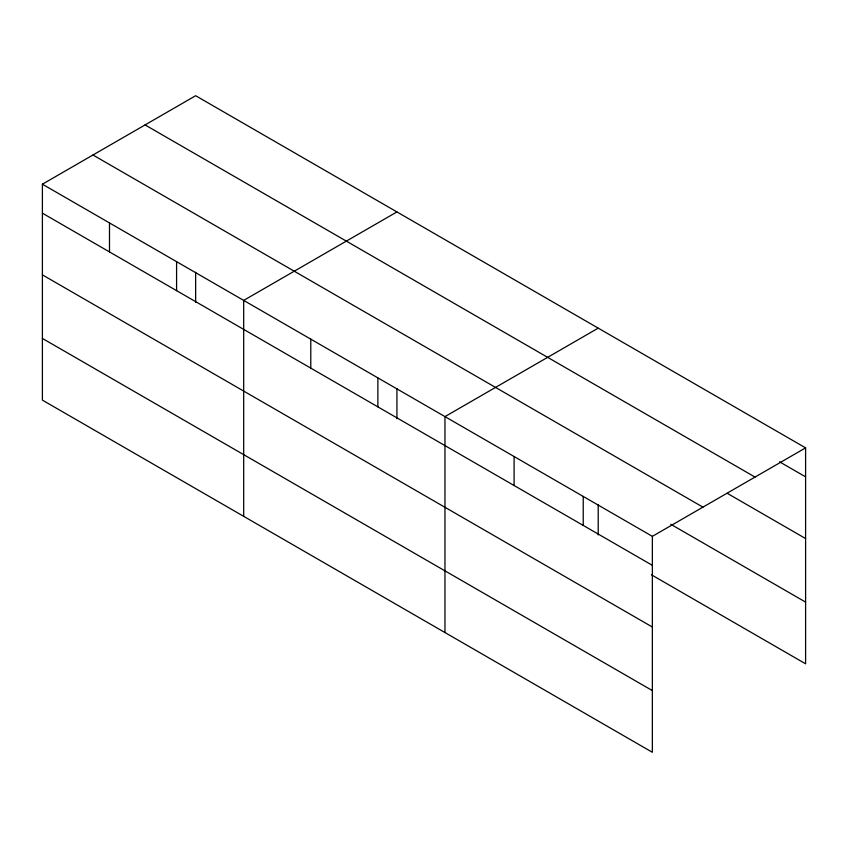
<?xml version="1.0" encoding="UTF-8"?>
<svg xmlns="http://www.w3.org/2000/svg" width="848" height="848" viewBox="0 0 848 848"><rect width="100%" height="100%" fill="white"/><g stroke="black" fill="none" stroke-linecap="round" stroke-linejoin="round"><path stroke-width="1.27" d="M651.476 574.827L805.6 663.804L805.6 447.871L195.644 95.718L42.4 184.196L42.4 400.129L652.356 752.282L652.356 536.349L42.4 184.196M396.928 211.926L243.683 300.404L243.683 516.337M598.211 328.144L444.967 416.612L444.967 632.544M652.356 536.349L805.6 447.871M779.535 461.81L805.6 476.852M145.072 124.921L755.027 477.074M727.404 493.409L805.6 538.554M92.973 155.004L702.928 507.146M670.747 524.255L805.6 602.112M42.4 213.177L652.356 565.33M42.4 274.869L652.356 627.022M42.4 338.437L652.356 690.59M598.211 504.698L598.211 534.887M583.223 496.44L583.223 525.421M514.1 456.531L514.1 485.512M396.928 388.479L396.928 418.668M377.869 377.879L377.869 406.86M310.781 339.147L310.781 368.127M195.644 272.272L195.644 302.46M176.585 261.672L176.585 290.652M109.498 222.929L109.498 251.92"/></g></svg>
